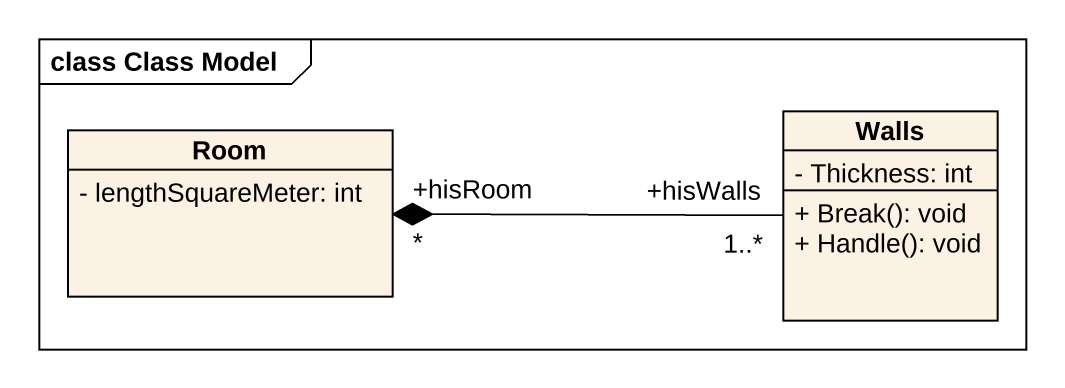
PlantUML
@startuml
mainframe class Class Model
hide circle
hide empty members
skinparam classAttributeIconSize 0
class Room {
  - lengthSquareMeter: int
}
class Walls {
  - Thickness: int
  + Break(): void
  + Handle(): void
}
Walls "+hisWalls\n1..*" -left-* "+hisRoom\n*" Room
@enduml
